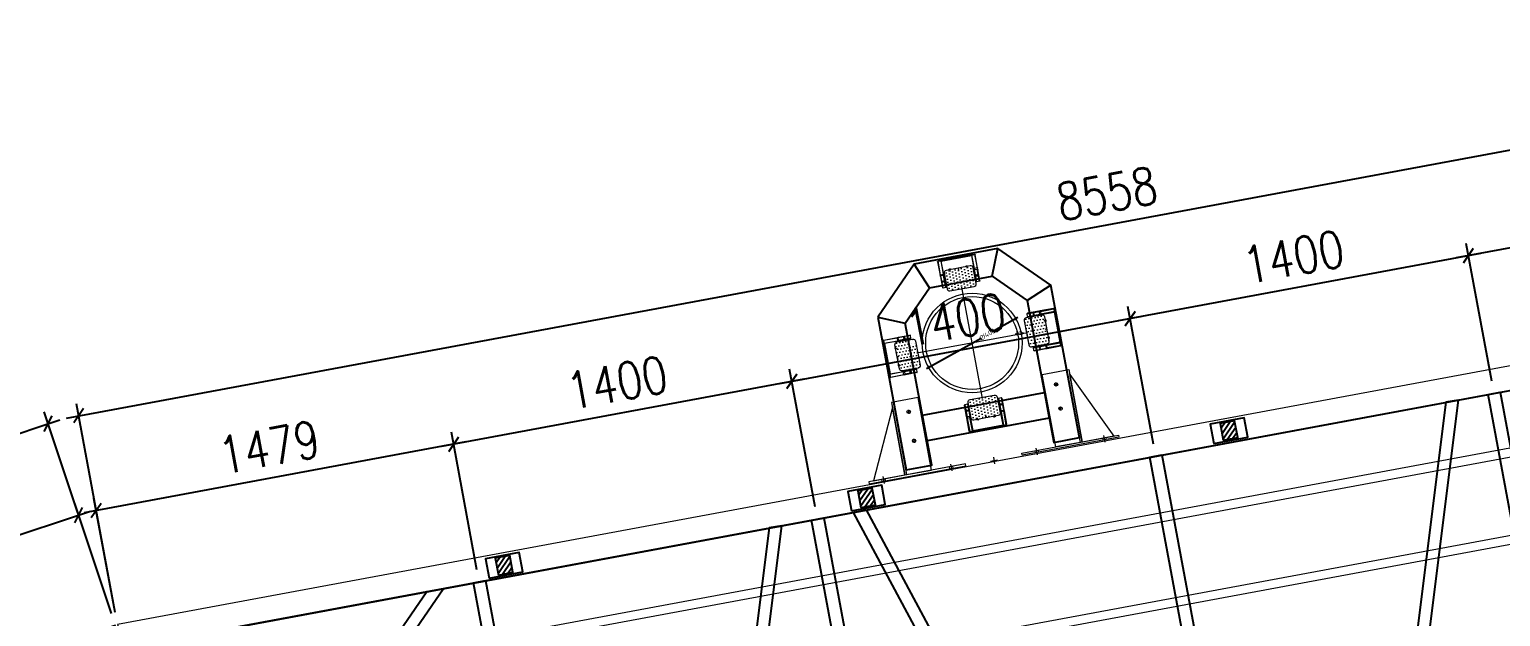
# Model space of a CAD drawing. Extents: x 8238 to 123366, y -35216 to 128109.
# Drawn here: x 43840 to 49826, y 101251 to 103642 of the extents above; entities that cross this region are included whole.
import ezdxf

# ---------------------------------------------------------------- set-up
doc = ezdxf.new("R2010")
doc.units = 0
doc.header["$LTSCALE"] = 1000
doc.header["$MEASUREMENT"] = 0
for name, pattern in [('CENTER', [2, 1.25, -0.25, 0.25, -0.25]), ('DASHED', [0.75, 0.5, -0.25]), ('HIDDEN', [0.375, 0.25, -0.125])]:
    doc.linetypes.add(name, pattern=pattern)
for name, color, linetype in [('主框型材', 4, 'Continuous'), ('标注', 9, 'Continuous'), ('栏杆基座', 214, 'Continuous'), ('栏杆柱', 6, 'Continuous'), ('铝横梁', 220, 'Continuous')]:
    doc.layers.add(name, color=color, linetype=linetype)
for name, color, linetype, lineweight in [('导框型材', 2, 'Continuous', 18), ('虚线', 8, 'Continuous', 0), ('轮子座', 7, 'Continuous', 9), ('铝主梁', 3, 'Continuous', 9), ('铝龙骨', 7, 'Continuous', 9)]:
    doc.layers.add(name, color=color, linetype=linetype, lineweight=lineweight)
doc.styles.add('HZTXT', font='txtw.shx', dxfattribs={"width": 0.8, "bigfont": 'hztxtw.shx'})
doc.styles.get("Standard").update_dxf_attribs({"font": 'gbenor.shx', "bigfont": 'gbcbig.shx'})
doc.dimstyles.new('DIM-10', dxfattribs={"dimscale": 10, "dimtxt": 2, "dimasz": 1, "dimexe": 1, "dimexo": 1, "dimgap": 0.5, "dimtad": 0, "dimdec": 1, "dimrnd": 0.0005, "dimzin": 9, "dimdsep": 46, "dimtxsty": 'Standard', "dimblk": 'ARCHTICK', "dimcen": 0, "dimdle": 1, "dimclrd": 252, "dimclre": 252, "dimclrt": 6, "dimazin": 2, "dimtfac": 1, "dimtdec": 1, "dimtix": 1, "dimtofl": 0, "dimtmove": 2, "dimatfit": 3, "dimldrblk": 'ARCHTICK', "dimfxl": 1, "dimarcsym": 2})
doc.dimstyles.new('DIM-50', dxfattribs={"dimscale": 50, "dimtxt": 3, "dimasz": 1, "dimexe": 1, "dimexo": 1, "dimgap": 1, "dimtad": 1, "dimdec": 1, "dimdsep": 46, "dimtxsty": 'HZTXT', "dimblk": 'OBLIQUE', "dimblk1": 'ARCHTICK', "dimblk2": 'OBLIQUE', "dimcen": 0, "dimdle": 1, "dimclrd": 9, "dimclre": 9, "dimclrt": 2, "dimadec": 1, "dimazin": 0, "dimtfac": 1, "dimtdec": 1, "dimtix": 1, "dimtmove": 2, "dimatfit": 3, "dimldrblk": 'OBLIQUE', "dimfxl": 15, "dimtolj": 1, "dimtzin": 0, "dimarcsym": 1})
pattern_1 = [(0, (1212.185, -561.11), (6.35, 12.7), [0, -12.7])]

# ---------------------------------------------------------------- blocks, each defined once
blk = doc.blocks.new('_Oblique')
at = {"color": 0, "linetype": 'ByBlock', "lineweight": -2}
blk.add_line((-0.5, -0.5), (0.5, 0.5), dxfattribs=at)
blk = doc.blocks.new('*D65')
at = {"layer": 'Defpoints', "color": 0, "transparency": 16777216}
for p in [(54683.7, 72099.8), (54683.7, 71529.9), (56083.7, 71529.9)]:
    blk.add_point(p, dxfattribs=at)
at = {"layer": '标注', "color": 9, "lineweight": -2, "transparency": 16777216}
for p, q in [((54683.7, 71579.9), (54683.7, 72149.8)), ((56083.7, 71579.9), (56083.7, 72149.8)), ((56133.7, 72099.8), (54633.7, 72099.8))]:
    blk.add_line(p, q, dxfattribs=at)
at = {"layer": '标注', "color": 9, "lineweight": -2, "transparency": 16777216, "xscale": 50, "yscale": 50, "zscale": 50, "rotation": 180}
blk.add_blockref('_Oblique', (54683.7, 72099.8), dxfattribs=at)
at = {"layer": '标注', "color": 9, "lineweight": -2, "transparency": 16777216, "xscale": 50, "yscale": 50, "zscale": 50}
blk.add_blockref('_Oblique', (56083.7, 72099.8), dxfattribs=at)
at = {"layer": '标注', "color": 2, "transparency": 16777216, "insert": (55383.7, 72224.8), "char_height": 150, "attachment_point": 5, "style": 'HZTXT'}
blk.add_mtext('\\A1;1400', dxfattribs=at)
blk = doc.blocks.new('_ArchTick')
at = {"color": 0, "linetype": 'ByBlock', "const_width": 0.4}
blk.add_lwpolyline([(-0.5, -0.5), (0.5, 0.5)], dxfattribs=at)
blk = doc.blocks.new('*D66')
at = {"layer": 'Defpoints', "color": 0, "transparency": 16777216}
for p in [(53283.7, 72099.8), (53283.7, 71529.9), (54683.7, 71529.9)]:
    blk.add_point(p, dxfattribs=at)
at = {"layer": '标注', "color": 9, "lineweight": -2, "transparency": 16777216}
for p, q in [((53283.7, 71579.9), (53283.7, 72149.8)), ((54683.7, 71579.9), (54683.7, 72149.8)), ((54733.7, 72099.8), (53233.7, 72099.8))]:
    blk.add_line(p, q, dxfattribs=at)
at = {"layer": '标注', "color": 9, "lineweight": -2, "transparency": 16777216, "xscale": 50, "yscale": 50, "zscale": 50, "rotation": 180}
blk.add_blockref('_Oblique', (53283.7, 72099.8), dxfattribs=at)
at = {"layer": '标注', "color": 9, "lineweight": -2, "transparency": 16777216, "xscale": 50, "yscale": 50, "zscale": 50}
blk.add_blockref('_Oblique', (54683.7, 72099.8), dxfattribs=at)
at = {"layer": '标注', "color": 2, "transparency": 16777216, "insert": (53983.7, 72224.8), "char_height": 150, "attachment_point": 5, "style": 'HZTXT'}
blk.add_mtext('\\A1;1400', dxfattribs=at)
blk = doc.blocks.new('*D67')
at = {"layer": 'Defpoints', "color": 0, "transparency": 16777216}
for p in [(57562.7, 72492.5), (49004.7, 71627.9), (57562.7, 71627.9)]:
    blk.add_point(p, dxfattribs=at)
at = {"layer": '标注', "color": 9, "lineweight": -2, "transparency": 16777216}
for p, q in [((49004.7, 71677.9), (49004.7, 72542.5)), ((57562.7, 71677.9), (57562.7, 72542.5)), ((48954.7, 72492.5), (57612.7, 72492.5))]:
    blk.add_line(p, q, dxfattribs=at)
at = {"layer": '标注', "color": 9, "lineweight": -2, "transparency": 16777216, "xscale": 50, "yscale": 50, "zscale": 50, "rotation": 180}
blk.add_blockref('_Oblique', (49004.7, 72492.5), dxfattribs=at)
at = {"layer": '标注', "color": 9, "lineweight": -2, "transparency": 16777216, "xscale": 50, "yscale": 50, "zscale": 50}
blk.add_blockref('_Oblique', (57562.7, 72492.5), dxfattribs=at)
at = {"layer": '标注', "color": 2, "transparency": 16777216, "insert": (53283.7, 72617.5), "char_height": 150, "attachment_point": 5, "style": 'HZTXT'}
blk.add_mtext('\\A1;8558', dxfattribs=at)
blk = doc.blocks.new('*D68')
at = {"layer": 'Defpoints', "color": 0, "transparency": 16777216}
for p in [(57562.7, 72099.8), (57562.7, 71627.9), (56083.7, 71529.9)]:
    blk.add_point(p, dxfattribs=at)
at = {"layer": '标注', "color": 9, "lineweight": -2, "transparency": 16777216}
for p, q in [((56083.7, 71579.9), (56083.7, 72149.8)), ((57562.7, 71677.9), (57562.7, 72149.8)), ((56033.7, 72099.8), (57612.7, 72099.8))]:
    blk.add_line(p, q, dxfattribs=at)
at = {"layer": '标注', "color": 9, "lineweight": -2, "transparency": 16777216, "xscale": 50, "yscale": 50, "zscale": 50, "rotation": 180}
blk.add_blockref('_Oblique', (56083.7, 72099.8), dxfattribs=at)
at = {"layer": '标注', "color": 9, "lineweight": -2, "transparency": 16777216, "xscale": 50, "yscale": 50, "zscale": 50}
blk.add_blockref('_Oblique', (57562.7, 72099.8), dxfattribs=at)
at = {"layer": '标注', "color": 2, "transparency": 16777216, "insert": (56823.2, 72224.8), "char_height": 150, "attachment_point": 5, "style": 'HZTXT'}
blk.add_mtext('\\A1;1479', dxfattribs=at)
blk = doc.blocks.new('*D70')
at = {"layer": 'Defpoints', "color": 0, "transparency": 16777216}
for p in [(50483.7, 72099.8), (50483.7, 71529.9), (51883.7, 71529.9)]:
    blk.add_point(p, dxfattribs=at)
at = {"layer": '标注', "color": 9, "lineweight": -2, "transparency": 16777216}
for p, q in [((50483.7, 71579.9), (50483.7, 72149.8)), ((51883.7, 71579.9), (51883.7, 72149.8)), ((51933.7, 72099.8), (50433.7, 72099.8))]:
    blk.add_line(p, q, dxfattribs=at)
at = {"layer": '标注', "color": 9, "lineweight": -2, "transparency": 16777216, "xscale": 50, "yscale": 50, "zscale": 50, "rotation": 180}
blk.add_blockref('_Oblique', (50483.7, 72099.8), dxfattribs=at)
at = {"layer": '标注', "color": 9, "lineweight": -2, "transparency": 16777216, "xscale": 50, "yscale": 50, "zscale": 50}
blk.add_blockref('_Oblique', (51883.7, 72099.8), dxfattribs=at)
at = {"layer": '标注', "color": 2, "transparency": 16777216, "insert": (51183.7, 72224.8), "char_height": 150, "attachment_point": 5, "style": 'HZTXT'}
blk.add_mtext('\\A1;1400', dxfattribs=at)
blk = doc.blocks.new('*D71')
at = {"layer": 'Defpoints', "color": 0, "transparency": 16777216}
for p in [(49004.7, 72099.8), (49004.7, 71627.9), (50483.7, 71529.9)]:
    blk.add_point(p, dxfattribs=at)
at = {"layer": '标注', "color": 9, "lineweight": -2, "transparency": 16777216}
for p, q in [((49004.7, 71677.9), (49004.7, 72149.8)), ((50483.7, 71579.9), (50483.7, 72149.8)), ((50533.7, 72099.8), (48954.7, 72099.8))]:
    blk.add_line(p, q, dxfattribs=at)
at = {"layer": '标注', "color": 9, "lineweight": -2, "transparency": 16777216, "xscale": 50, "yscale": 50, "zscale": 50, "rotation": 180}
blk.add_blockref('_Oblique', (49004.7, 72099.8), dxfattribs=at)
at = {"layer": '标注', "color": 9, "lineweight": -2, "transparency": 16777216, "xscale": 50, "yscale": 50, "zscale": 50}
blk.add_blockref('_Oblique', (50483.7, 72099.8), dxfattribs=at)
at = {"layer": '标注', "color": 2, "transparency": 16777216, "insert": (49744.2, 72224.8), "char_height": 150, "attachment_point": 5, "style": 'HZTXT'}
blk.add_mtext('\\A1;1479', dxfattribs=at)
blk = doc.blocks.new('*D72')
at = {"layer": 'Defpoints', "color": 0, "transparency": 16777216}
for p in [(53283.7, 72099.8), (51883.7, 71529.9), (53283.7, 71529.9)]:
    blk.add_point(p, dxfattribs=at)
at = {"layer": '标注', "color": 9, "lineweight": -2, "transparency": 16777216}
for p, q in [((51883.7, 71579.9), (51883.7, 72149.8)), ((53283.7, 71579.9), (53283.7, 72149.8)), ((51833.7, 72099.8), (53333.7, 72099.8))]:
    blk.add_line(p, q, dxfattribs=at)
at = {"layer": '标注', "color": 9, "lineweight": -2, "transparency": 16777216, "xscale": 50, "yscale": 50, "zscale": 50, "rotation": 180}
blk.add_blockref('_Oblique', (51883.7, 72099.8), dxfattribs=at)
at = {"layer": '标注', "color": 9, "lineweight": -2, "transparency": 16777216, "xscale": 50, "yscale": 50, "zscale": 50}
blk.add_blockref('_Oblique', (53283.7, 72099.8), dxfattribs=at)
at = {"layer": '标注', "color": 2, "transparency": 16777216, "insert": (52583.7, 72224.8), "char_height": 150, "attachment_point": 5, "style": 'HZTXT'}
blk.add_mtext('\\A1;1400', dxfattribs=at)
blk = doc.blocks.new('*U906')
h = blk.add_hatch()
h.set_pattern_fill('DOTS', color=256, scale=8)
h.set_pattern_definition(pattern_1)
h.paths.add_polyline_path([(64, 50, 0.4142135624), (54, 60), (-11, 60, 0.4142135624), (-21, 50), (-21, -50, 0.4142135624), (-11, -60), (54, -60, 0.4142135624), (64, -50)])
at = {"layer": '导框型材', "color": 0, "linetype": 'Continuous'}
for p, q in [((-64, 63.508929), (-64, 75.5)), ((-64, 75.5), (-63.389317, 75.5)), ((-64, -63.50893), (-64, 63.508929)), ((-7.891644, 75.5), (-63.389317, 75.5)), ((-63.389317, 75.5), (-63.389317, 64.5)), ((-63.389317, 64.5), (-7.891644, 64.5)), ((-62, 77.5), (-6.502327, 77.5)), ((-62, 62.5), (-62, -62.5)), ((-6.502327, 62.5), (-62, 62.5)), ((-2.965328, 75.5), (-7.891644, 75.5)), ((-7.891644, 75.5), (-7.891644, 64.5)), ((-7.891644, 64.5), (-2.965328, 64.5)), ((-6.502327, 77.5), (-1.08338, 77.5)), ((-1.08338, 62.5), (-6.502327, 62.5)), ((47.5, 75.5), (-2.965328, 75.5)), ((-2.965328, 64.5), (-2.965328, 75.5)), ((47.5, 64.5), (-2.965328, 64.5)), ((-1.08338, 77.5), (45.5, 77.5)), ((45.5, 62.5), (-1.08338, 62.5)), ((31, 62.498484), (31, 60)), ((47.5, 64.5), (47.5, 75.5)), ((-64, -63.78066), (-64, -63.500287)), ((-64, -75.5), (-64, -63.78066)), ((-64, -75.5), (-63.389317, -75.5)), ((-63.389317, -64.5), (-63.389317, -75.5)), ((-7.891644, -64.5), (-63.389317, -64.5)), ((-63.389317, -75.5), (-7.891644, -75.5)), ((-62, -62.5), (-6.502327, -62.5)), ((-6.502327, -77.5), (-62, -77.5)), ((-2.965328, -64.5), (-7.891644, -64.5)), ((-7.891644, -75.5), (-7.891644, -64.5)), ((-7.891644, -75.5), (-2.965328, -75.5)), ((-6.502327, -62.5), (-1.08338, -62.5)), ((-1.08338, -77.5), (-6.502327, -77.5)), ((47.5, -64.5), (-2.965328, -64.5)), ((-2.965328, -64.5), (-2.965328, -75.5)), ((47.5, -75.5), (-2.965328, -75.5)), ((-1.08338, -62.5), (45.5, -62.5)), ((45.5, -77.5), (-1.08338, -77.5)), ((31, -60), (31, -62.498484)), ((47.5, -75.5), (47.5, -64.5))]:
    blk.add_line(p, q, dxfattribs=at)
at = {"layer": '导框型材', "color": 1, "linetype": 'CENTER', "ltscale": 0.1}
for p, q in [((18.75, 70), (24.25, 70)), ((21.5, 67.25), (21.5, 72.75)), ((18.75, -70), (24.25, -70)), ((21.5, -72.75), (21.5, -67.25))]:
    blk.add_line(p, q, dxfattribs=at)
at = {"layer": '导框型材', "color": 1, "linetype": 'CENTER', "ltscale": 0.28}
for p, q in [((-18.5, 35), (-14.5, 35)), ((-16.5, 37), (-16.5, 33)), ((-18.5, -35), (-14.5, -35)), ((-16.5, -37), (-16.5, -33))]:
    blk.add_line(p, q, dxfattribs=at)
at = {"layer": '导框型材', "color": 1, "linetype": 'CENTER', "ltscale": 0.404352}
for p, q in [((-18.5, 0), (-14.5, 0)), ((-16.5, -2), (-16.5, 2))]:
    blk.add_line(p, q, dxfattribs=at)
at = {"layer": '导框型材', "color": 0}
blk.add_lwpolyline([(-11, 60), (54, 60, -0.4142135624), (64, 50), (64, -50, -0.4142135624), (54, -60), (-11, -60, -0.4142135624), (-21, -50), (-21, 50, -0.4142135624)], format="xyb", close=True, dxfattribs=at)
for centre in [(21.5, 70), (21.5, -70)]:
    blk.add_circle(centre, 2.5, dxfattribs=at)
at = {"layer": '导框型材', "color": 0, "linetype": 'Continuous', "extrusion": (0, 0, -1)}
for centre, start, end in [((62, 75.5), 0, 90), ((62, 64.5), 270, 0), ((62, -64.5), 0, 90), ((62, -75.5), 270, 0)]:
    blk.add_arc(centre, 2, start, end, dxfattribs=at)
at = {"layer": '导框型材', "color": 0, "linetype": 'Continuous'}
for centre, radius, start, end in [((45.5, 75.5), 2, 0, 90), ((45.5, 64.5), 2, 270, 0), ((-16.5, -35), 7, 130.0052008841, 229.9947991159), ((45.5, -64.5), 2, 0, 90), ((45.5, -75.5), 2, 270, 0)]:
    blk.add_arc(centre, radius, start, end, dxfattribs=at)
at = {"layer": '导框型材', "color": 0, "linetype": 'Continuous', "extrusion": (1.22461e-16, 0, -1)}
blk.add_arc((16.5, 35), 7, 310.0052008841, 49.9947991159, dxfattribs=at)
at = {"layer": '导框型材', "color": 0, "linetype": 'Continuous'}
for centre, major_axis, ratio, start_param, end_param in [((-62, 75.5), (0, 2), 0.694658, 0, 1.5707963268), ((-6.502327, 75.5), (0, -2), 0.694658, 3.1415926536, 4.7123889804), ((-6.502327, 64.5), (0, 2), 0.694658, 1.5707963268, 3.1415926536), ((-1.08338, 75.5), (0, -2), 0.940974, 3.1415926536, 4.7123889804), ((-1.08338, 64.5), (0, 2), 0.940974, 1.5707963268, 3.1415926536), ((-62, -75.5), (0, 2), 0.694658, 1.5707963268, 3.1415926536), ((-6.502327, -64.5), (0, 2), 0.694658, 0, 1.5707963268), ((-6.502327, -75.5), (0, 2), 0.694658, 1.5707963268, 3.1415926536), ((-1.08338, -64.5), (0, 2), 0.940974, 0, 1.5707963268), ((-1.08338, -75.5), (0, 2), 0.940974, 1.5707963268, 3.1415926536)]:
    blk.add_ellipse(centre, major_axis=major_axis, ratio=ratio, start_param=start_param, end_param=end_param, dxfattribs=at)
at = {"layer": '导框型材', "color": 0, "linetype": 'Continuous', "extrusion": (0, 0, -1)}
for centre, start_param, end_param in [((-62, 64.5), 0, 1.5707963268), ((-62, -64.5), 1.5707963268, 3.1415926536)]:
    blk.add_ellipse(centre, major_axis=(0, -2), ratio=0.694658, start_param=start_param, end_param=end_param, dxfattribs=at)
blk = doc.blocks.new('*U902')
at = {"layer": '轮子座', "color": 0, "linetype": 'ByBlock', "lineweight": -2, "transparency": 16777216}
blk.add_blockref('*U906', (0, 0), dxfattribs=at)
blk = doc.blocks.new('*U903')
h = blk.add_hatch()
h.set_pattern_fill('DOTS', color=256, scale=8)
h.set_pattern_definition(pattern_1)
h.paths.add_polyline_path([(64, 50, 0.4142135624), (54, 60), (-11, 60, 0.4142135624), (-21, 50), (-21, -50, 0.4142135624), (-11, -60), (54, -60, 0.4142135624), (64, -50)])
at = {"layer": '导框型材', "color": 0, "linetype": 'Continuous'}
for p, q in [((-64, 63.508929), (-64, 75.5)), ((-64, 75.5), (-63.389317, 75.5)), ((-64, -63.50893), (-64, 63.508929)), ((-7.891644, 75.5), (-63.389317, 75.5)), ((-63.389317, 75.5), (-63.389317, 64.5)), ((-63.389317, 64.5), (-7.891644, 64.5)), ((-62, 77.5), (-6.502327, 77.5)), ((-62, 62.5), (-62, -62.5)), ((-6.502327, 62.5), (-62, 62.5)), ((-2.965328, 75.5), (-7.891644, 75.5)), ((-7.891644, 75.5), (-7.891644, 64.5)), ((-7.891644, 64.5), (-2.965328, 64.5)), ((-6.502327, 77.5), (-1.08338, 77.5)), ((-1.08338, 62.5), (-6.502327, 62.5)), ((47.5, 75.5), (-2.965328, 75.5)), ((-2.965328, 64.5), (-2.965328, 75.5)), ((47.5, 64.5), (-2.965328, 64.5)), ((-1.08338, 77.5), (45.5, 77.5)), ((45.5, 62.5), (-1.08338, 62.5)), ((31, 62.498484), (31, 60)), ((47.5, 64.5), (47.5, 75.5)), ((-64, -63.78066), (-64, -63.500287)), ((-64, -75.5), (-64, -63.78066)), ((-64, -75.5), (-63.389317, -75.5)), ((-63.389317, -64.5), (-63.389317, -75.5)), ((-7.891644, -64.5), (-63.389317, -64.5)), ((-63.389317, -75.5), (-7.891644, -75.5)), ((-62, -62.5), (-6.502327, -62.5)), ((-6.502327, -77.5), (-62, -77.5)), ((-2.965328, -64.5), (-7.891644, -64.5)), ((-7.891644, -75.5), (-7.891644, -64.5)), ((-7.891644, -75.5), (-2.965328, -75.5)), ((-6.502327, -62.5), (-1.08338, -62.5)), ((-1.08338, -77.5), (-6.502327, -77.5)), ((47.5, -64.5), (-2.965328, -64.5)), ((-2.965328, -64.5), (-2.965328, -75.5)), ((47.5, -75.5), (-2.965328, -75.5)), ((-1.08338, -62.5), (45.5, -62.5)), ((45.5, -77.5), (-1.08338, -77.5)), ((31, -60), (31, -62.498484)), ((47.5, -75.5), (47.5, -64.5))]:
    blk.add_line(p, q, dxfattribs=at)
at = {"layer": '导框型材', "color": 1, "linetype": 'CENTER', "ltscale": 0.1}
for p, q in [((18.75, 70), (24.25, 70)), ((21.5, 67.25), (21.5, 72.75)), ((18.75, -70), (24.25, -70)), ((21.5, -72.75), (21.5, -67.25))]:
    blk.add_line(p, q, dxfattribs=at)
at = {"layer": '导框型材', "color": 1, "linetype": 'CENTER', "ltscale": 0.28}
for p, q in [((-18.5, 35), (-14.5, 35)), ((-16.5, 37), (-16.5, 33)), ((-18.5, -35), (-14.5, -35)), ((-16.5, -37), (-16.5, -33))]:
    blk.add_line(p, q, dxfattribs=at)
at = {"layer": '导框型材', "color": 1, "linetype": 'CENTER', "ltscale": 0.404352}
for p, q in [((-18.5, 0), (-14.5, 0)), ((-16.5, -2), (-16.5, 2))]:
    blk.add_line(p, q, dxfattribs=at)
at = {"layer": '导框型材', "color": 0}
blk.add_lwpolyline([(-11, 60), (54, 60, -0.4142135624), (64, 50), (64, -50, -0.4142135624), (54, -60), (-11, -60, -0.4142135624), (-21, -50), (-21, 50, -0.4142135624)], format="xyb", close=True, dxfattribs=at)
for centre in [(21.5, 70), (21.5, -70)]:
    blk.add_circle(centre, 2.5, dxfattribs=at)
at = {"layer": '导框型材', "color": 0, "linetype": 'Continuous', "extrusion": (0, 0, -1)}
for centre, start, end in [((62, 75.5), 0, 90), ((62, 64.5), 270, 0), ((62, -64.5), 0, 90), ((62, -75.5), 270, 0)]:
    blk.add_arc(centre, 2, start, end, dxfattribs=at)
at = {"layer": '导框型材', "color": 0, "linetype": 'Continuous'}
for centre, radius, start, end in [((45.5, 75.5), 2, 0, 90), ((45.5, 64.5), 2, 270, 0), ((-16.5, -35), 7, 130.0052008841, 229.9947991159), ((45.5, -64.5), 2, 0, 90), ((45.5, -75.5), 2, 270, 0)]:
    blk.add_arc(centre, radius, start, end, dxfattribs=at)
at = {"layer": '导框型材', "color": 0, "linetype": 'Continuous', "extrusion": (1.22461e-16, 0, -1)}
blk.add_arc((16.5, 35), 7, 310.0052008841, 49.9947991159, dxfattribs=at)
at = {"layer": '导框型材', "color": 0, "linetype": 'Continuous'}
for centre, major_axis, ratio, start_param, end_param in [((-62, 75.5), (0, 2), 0.694658, 0, 1.5707963268), ((-6.502327, 75.5), (0, -2), 0.694658, 3.1415926536, 4.7123889804), ((-6.502327, 64.5), (0, 2), 0.694658, 1.5707963268, 3.1415926536), ((-1.08338, 75.5), (0, -2), 0.940974, 3.1415926536, 4.7123889804), ((-1.08338, 64.5), (0, 2), 0.940974, 1.5707963268, 3.1415926536), ((-62, -75.5), (0, 2), 0.694658, 1.5707963268, 3.1415926536), ((-6.502327, -64.5), (0, 2), 0.694658, 0, 1.5707963268), ((-6.502327, -75.5), (0, 2), 0.694658, 1.5707963268, 3.1415926536), ((-1.08338, -64.5), (0, 2), 0.940974, 0, 1.5707963268), ((-1.08338, -75.5), (0, 2), 0.940974, 1.5707963268, 3.1415926536)]:
    blk.add_ellipse(centre, major_axis=major_axis, ratio=ratio, start_param=start_param, end_param=end_param, dxfattribs=at)
at = {"layer": '导框型材', "color": 0, "linetype": 'Continuous', "extrusion": (0, 0, -1)}
for centre, start_param, end_param in [((-62, 64.5), 0, 1.5707963268), ((-62, -64.5), 1.5707963268, 3.1415926536)]:
    blk.add_ellipse(centre, major_axis=(0, -2), ratio=0.694658, start_param=start_param, end_param=end_param, dxfattribs=at)
blk = doc.blocks.new('*U904')
at = {"layer": '轮子座', "color": 0, "linetype": 'ByBlock', "lineweight": -2, "transparency": 16777216}
blk.add_blockref('*U903', (0, 0), dxfattribs=at)
blk = doc.blocks.new('*U905')
h = blk.add_hatch()
h.set_pattern_fill('DOTS', color=256, scale=8)
h.set_pattern_definition(pattern_1)
h.paths.add_polyline_path([(64, 50, 0.4142135624), (54, 60), (-11, 60, 0.4142135624), (-21, 50), (-21, -50, 0.4142135624), (-11, -60), (54, -60, 0.4142135624), (64, -50)])
at = {"layer": '导框型材', "color": 0, "linetype": 'Continuous'}
for p, q in [((-64, 63.508929), (-64, 75.5)), ((-64, 75.5), (-63.389317, 75.5)), ((-64, -63.50893), (-64, 63.508929)), ((-7.891644, 75.5), (-63.389317, 75.5)), ((-63.389317, 75.5), (-63.389317, 64.5)), ((-63.389317, 64.5), (-7.891644, 64.5)), ((-62, 77.5), (-6.502327, 77.5)), ((-62, 62.5), (-62, -62.5)), ((-6.502327, 62.5), (-62, 62.5)), ((-2.965328, 75.5), (-7.891644, 75.5)), ((-7.891644, 75.5), (-7.891644, 64.5)), ((-7.891644, 64.5), (-2.965328, 64.5)), ((-6.502327, 77.5), (-1.08338, 77.5)), ((-1.08338, 62.5), (-6.502327, 62.5)), ((47.5, 75.5), (-2.965328, 75.5)), ((-2.965328, 64.5), (-2.965328, 75.5)), ((47.5, 64.5), (-2.965328, 64.5)), ((-1.08338, 77.5), (45.5, 77.5)), ((45.5, 62.5), (-1.08338, 62.5)), ((31, 62.498484), (31, 60)), ((47.5, 64.5), (47.5, 75.5)), ((-64, -63.78066), (-64, -63.500287)), ((-64, -75.5), (-64, -63.78066)), ((-64, -75.5), (-63.389317, -75.5)), ((-63.389317, -64.5), (-63.389317, -75.5)), ((-7.891644, -64.5), (-63.389317, -64.5)), ((-63.389317, -75.5), (-7.891644, -75.5)), ((-62, -62.5), (-6.502327, -62.5)), ((-6.502327, -77.5), (-62, -77.5)), ((-2.965328, -64.5), (-7.891644, -64.5)), ((-7.891644, -75.5), (-7.891644, -64.5)), ((-7.891644, -75.5), (-2.965328, -75.5)), ((-6.502327, -62.5), (-1.08338, -62.5)), ((-1.08338, -77.5), (-6.502327, -77.5)), ((47.5, -64.5), (-2.965328, -64.5)), ((-2.965328, -64.5), (-2.965328, -75.5)), ((47.5, -75.5), (-2.965328, -75.5)), ((-1.08338, -62.5), (45.5, -62.5)), ((45.5, -77.5), (-1.08338, -77.5)), ((31, -60), (31, -62.498484)), ((47.5, -75.5), (47.5, -64.5))]:
    blk.add_line(p, q, dxfattribs=at)
at = {"layer": '导框型材', "color": 1, "linetype": 'CENTER', "ltscale": 0.1}
for p, q in [((18.75, 70), (24.25, 70)), ((21.5, 67.25), (21.5, 72.75)), ((18.75, -70), (24.25, -70)), ((21.5, -72.75), (21.5, -67.25))]:
    blk.add_line(p, q, dxfattribs=at)
at = {"layer": '导框型材', "color": 1, "linetype": 'CENTER', "ltscale": 0.28}
for p, q in [((-18.5, 35), (-14.5, 35)), ((-16.5, 37), (-16.5, 33)), ((-18.5, -35), (-14.5, -35)), ((-16.5, -37), (-16.5, -33))]:
    blk.add_line(p, q, dxfattribs=at)
at = {"layer": '导框型材', "color": 1, "linetype": 'CENTER', "ltscale": 0.404352}
for p, q in [((-18.5, 0), (-14.5, 0)), ((-16.5, -2), (-16.5, 2))]:
    blk.add_line(p, q, dxfattribs=at)
at = {"layer": '导框型材', "color": 0}
blk.add_lwpolyline([(-11, 60), (54, 60, -0.4142135624), (64, 50), (64, -50, -0.4142135624), (54, -60), (-11, -60, -0.4142135624), (-21, -50), (-21, 50, -0.4142135624)], format="xyb", close=True, dxfattribs=at)
for centre in [(21.5, 70), (21.5, -70)]:
    blk.add_circle(centre, 2.5, dxfattribs=at)
at = {"layer": '导框型材', "color": 0, "linetype": 'Continuous', "extrusion": (0, 0, -1)}
for centre, start, end in [((62, 75.5), 0, 90), ((62, 64.5), 270, 0), ((62, -64.5), 0, 90), ((62, -75.5), 270, 0)]:
    blk.add_arc(centre, 2, start, end, dxfattribs=at)
at = {"layer": '导框型材', "color": 0, "linetype": 'Continuous'}
for centre, radius, start, end in [((45.5, 75.5), 2, 0, 90), ((45.5, 64.5), 2, 270, 0), ((-16.5, -35), 7, 130.0052008841, 229.9947991159), ((45.5, -64.5), 2, 0, 90), ((45.5, -75.5), 2, 270, 0)]:
    blk.add_arc(centre, radius, start, end, dxfattribs=at)
at = {"layer": '导框型材', "color": 0, "linetype": 'Continuous', "extrusion": (1.22461e-16, 0, -1)}
blk.add_arc((16.5, 35), 7, 310.0052008841, 49.9947991159, dxfattribs=at)
at = {"layer": '导框型材', "color": 0, "linetype": 'Continuous'}
for centre, major_axis, ratio, start_param, end_param in [((-62, 75.5), (0, 2), 0.694658, 0, 1.5707963268), ((-6.502327, 75.5), (0, -2), 0.694658, 3.1415926536, 4.7123889804), ((-6.502327, 64.5), (0, 2), 0.694658, 1.5707963268, 3.1415926536), ((-1.08338, 75.5), (0, -2), 0.940974, 3.1415926536, 4.7123889804), ((-1.08338, 64.5), (0, 2), 0.940974, 1.5707963268, 3.1415926536), ((-62, -75.5), (0, 2), 0.694658, 1.5707963268, 3.1415926536), ((-6.502327, -64.5), (0, 2), 0.694658, 0, 1.5707963268), ((-6.502327, -75.5), (0, 2), 0.694658, 1.5707963268, 3.1415926536), ((-1.08338, -64.5), (0, 2), 0.940974, 0, 1.5707963268), ((-1.08338, -75.5), (0, 2), 0.940974, 1.5707963268, 3.1415926536)]:
    blk.add_ellipse(centre, major_axis=major_axis, ratio=ratio, start_param=start_param, end_param=end_param, dxfattribs=at)
at = {"layer": '导框型材', "color": 0, "linetype": 'Continuous', "extrusion": (0, 0, -1)}
for centre, start_param, end_param in [((-62, 64.5), 0, 1.5707963268), ((-62, -64.5), 1.5707963268, 3.1415926536)]:
    blk.add_ellipse(centre, major_axis=(0, -2), ratio=0.694658, start_param=start_param, end_param=end_param, dxfattribs=at)
blk = doc.blocks.new('*U908')
at = {"layer": '轮子座', "color": 0, "linetype": 'ByBlock', "lineweight": -2, "transparency": 16777216}
blk.add_blockref('*U905', (0, 0), dxfattribs=at)
blk = doc.blocks.new('*U909')
h = blk.add_hatch()
h.set_pattern_fill('DOTS', color=256, scale=8)
h.set_pattern_definition(pattern_1)
h.paths.add_polyline_path([(64, 50, 0.4142135624), (54, 60), (-11, 60, 0.4142135624), (-21, 50), (-21, -50, 0.4142135624), (-11, -60), (54, -60, 0.4142135624), (64, -50)])
at = {"layer": '导框型材', "color": 0, "linetype": 'Continuous'}
for p, q in [((-64, 63.508929), (-64, 75.5)), ((-64, 75.5), (-63.389317, 75.5)), ((-64, -63.50893), (-64, 63.508929)), ((-7.891644, 75.5), (-63.389317, 75.5)), ((-63.389317, 75.5), (-63.389317, 64.5)), ((-63.389317, 64.5), (-7.891644, 64.5)), ((-62, 77.5), (-6.502327, 77.5)), ((-62, 62.5), (-62, -62.5)), ((-6.502327, 62.5), (-62, 62.5)), ((-2.965328, 75.5), (-7.891644, 75.5)), ((-7.891644, 75.5), (-7.891644, 64.5)), ((-7.891644, 64.5), (-2.965328, 64.5)), ((-6.502327, 77.5), (-1.08338, 77.5)), ((-1.08338, 62.5), (-6.502327, 62.5)), ((47.5, 75.5), (-2.965328, 75.5)), ((-2.965328, 64.5), (-2.965328, 75.5)), ((47.5, 64.5), (-2.965328, 64.5)), ((-1.08338, 77.5), (45.5, 77.5)), ((45.5, 62.5), (-1.08338, 62.5)), ((31, 62.498484), (31, 60)), ((47.5, 64.5), (47.5, 75.5)), ((-64, -63.78066), (-64, -63.500287)), ((-64, -75.5), (-64, -63.78066)), ((-64, -75.5), (-63.389317, -75.5)), ((-63.389317, -64.5), (-63.389317, -75.5)), ((-7.891644, -64.5), (-63.389317, -64.5)), ((-63.389317, -75.5), (-7.891644, -75.5)), ((-62, -62.5), (-6.502327, -62.5)), ((-6.502327, -77.5), (-62, -77.5)), ((-2.965328, -64.5), (-7.891644, -64.5)), ((-7.891644, -75.5), (-7.891644, -64.5)), ((-7.891644, -75.5), (-2.965328, -75.5)), ((-6.502327, -62.5), (-1.08338, -62.5)), ((-1.08338, -77.5), (-6.502327, -77.5)), ((47.5, -64.5), (-2.965328, -64.5)), ((-2.965328, -64.5), (-2.965328, -75.5)), ((47.5, -75.5), (-2.965328, -75.5)), ((-1.08338, -62.5), (45.5, -62.5)), ((45.5, -77.5), (-1.08338, -77.5)), ((31, -60), (31, -62.498484)), ((47.5, -75.5), (47.5, -64.5))]:
    blk.add_line(p, q, dxfattribs=at)
at = {"layer": '导框型材', "color": 1, "linetype": 'CENTER', "ltscale": 0.1}
for p, q in [((18.75, 70), (24.25, 70)), ((21.5, 67.25), (21.5, 72.75)), ((18.75, -70), (24.25, -70)), ((21.5, -72.75), (21.5, -67.25))]:
    blk.add_line(p, q, dxfattribs=at)
at = {"layer": '导框型材', "color": 1, "linetype": 'CENTER', "ltscale": 0.28}
for p, q in [((-18.5, 35), (-14.5, 35)), ((-16.5, 37), (-16.5, 33)), ((-18.5, -35), (-14.5, -35)), ((-16.5, -37), (-16.5, -33))]:
    blk.add_line(p, q, dxfattribs=at)
at = {"layer": '导框型材', "color": 1, "linetype": 'CENTER', "ltscale": 0.404352}
for p, q in [((-18.5, 0), (-14.5, 0)), ((-16.5, -2), (-16.5, 2))]:
    blk.add_line(p, q, dxfattribs=at)
at = {"layer": '导框型材', "color": 0}
blk.add_lwpolyline([(-11, 60), (54, 60, -0.4142135624), (64, 50), (64, -50, -0.4142135624), (54, -60), (-11, -60, -0.4142135624), (-21, -50), (-21, 50, -0.4142135624)], format="xyb", close=True, dxfattribs=at)
for centre in [(21.5, 70), (21.5, -70)]:
    blk.add_circle(centre, 2.5, dxfattribs=at)
at = {"layer": '导框型材', "color": 0, "linetype": 'Continuous', "extrusion": (0, 0, -1)}
for centre, start, end in [((62, 75.5), 0, 90), ((62, 64.5), 270, 0), ((62, -64.5), 0, 90), ((62, -75.5), 270, 0)]:
    blk.add_arc(centre, 2, start, end, dxfattribs=at)
at = {"layer": '导框型材', "color": 0, "linetype": 'Continuous'}
for centre, radius, start, end in [((45.5, 75.5), 2, 0, 90), ((45.5, 64.5), 2, 270, 0), ((-16.5, -35), 7, 130.0052008841, 229.9947991159), ((45.5, -64.5), 2, 0, 90), ((45.5, -75.5), 2, 270, 0)]:
    blk.add_arc(centre, radius, start, end, dxfattribs=at)
at = {"layer": '导框型材', "color": 0, "linetype": 'Continuous', "extrusion": (1.22461e-16, 0, -1)}
blk.add_arc((16.5, 35), 7, 310.0052008841, 49.9947991159, dxfattribs=at)
at = {"layer": '导框型材', "color": 0, "linetype": 'Continuous'}
for centre, major_axis, ratio, start_param, end_param in [((-62, 75.5), (0, 2), 0.694658, 0, 1.5707963268), ((-6.502327, 75.5), (0, -2), 0.694658, 3.1415926536, 4.7123889804), ((-6.502327, 64.5), (0, 2), 0.694658, 1.5707963268, 3.1415926536), ((-1.08338, 75.5), (0, -2), 0.940974, 3.1415926536, 4.7123889804), ((-1.08338, 64.5), (0, 2), 0.940974, 1.5707963268, 3.1415926536), ((-62, -75.5), (0, 2), 0.694658, 1.5707963268, 3.1415926536), ((-6.502327, -64.5), (0, 2), 0.694658, 0, 1.5707963268), ((-6.502327, -75.5), (0, 2), 0.694658, 1.5707963268, 3.1415926536), ((-1.08338, -64.5), (0, 2), 0.940974, 0, 1.5707963268), ((-1.08338, -75.5), (0, 2), 0.940974, 1.5707963268, 3.1415926536)]:
    blk.add_ellipse(centre, major_axis=major_axis, ratio=ratio, start_param=start_param, end_param=end_param, dxfattribs=at)
at = {"layer": '导框型材', "color": 0, "linetype": 'Continuous', "extrusion": (0, 0, -1)}
for centre, start_param, end_param in [((-62, 64.5), 0, 1.5707963268), ((-62, -64.5), 1.5707963268, 3.1415926536)]:
    blk.add_ellipse(centre, major_axis=(0, -2), ratio=0.694658, start_param=start_param, end_param=end_param, dxfattribs=at)
blk = doc.blocks.new('*U907')
at = {"layer": '轮子座', "color": 0, "linetype": 'ByBlock', "lineweight": -2, "transparency": 16777216}
blk.add_blockref('*U909', (0, 0), dxfattribs=at)
blk = doc.blocks.new('外抱桩器')
for radius in [203, 189]:
    blk.add_circle((0, 486.5), radius)
at = {"layer": '主框型材'}
for points in [[(-358.5, 660.4), (-358.5, 27.9), (-252.5, 27.9), (-252.5, 615.9), (-129.4, 739), (129.4, 739), (252.5, 615.9), (252.5, 27.9), (358.5, 27.9), (358.5, 659.8), (173.3, 845), (-173.3, 845), (-358.5, 659.8)], [(-129.4, 739), (-173.3, 845)], [(129.4, 739), (173.3, 845)], [(-358.5, 659.8), (-252.5, 615.9)], [(358.5, 659.8), (252.5, 615.9)]]:
    blk.add_lwpolyline(points, dxfattribs=at)
blk.add_lwpolyline([(-252.5, 128), (-252.5, 234), (252.5, 234), (252.5, 128)], close=True, dxfattribs=at)
at = {"layer": '导框型材', "color": 1, "linetype": 'CENTER', "ltscale": 5}
for p, q in [((0, 256.1), (0, 717)), ((229.5, 486.5), (-229.5, 486.5))]:
    blk.add_line(p, q, dxfattribs=at)
at = {"layer": '导框型材', "color": 2, "linetype": 'HIDDEN', "ltscale": 100}
for p, q in [((-359, 8), (-359, 308)), ((359, 8), (359, 308))]:
    blk.add_line(p, q, dxfattribs=at)
at = {"layer": '导框型材', "color": 1, "linetype": 'CENTER', "ltscale": 0.28}
for p, q in [((-312.7, 258), (-297.3, 258)), ((-305, 250.3), (-305, 265.7)), ((312.7, 258), (297.3, 258)), ((305, 250.3), (305, 265.7)), ((-312.7, 138), (-297.3, 138)), ((-305, 130.3), (-305, 145.7)), ((312.7, 158), (297.3, 158)), ((305, 150.3), (305, 165.7))]:
    blk.add_line(p, q, dxfattribs=at)
at = {"layer": '导框型材', "color": 2, "linetype": 'DASHED', "ltscale": 2}
for p, q in [((-517, 0), (-117, 0)), ((517, 0), (117, 0))]:
    blk.add_line(p, q, dxfattribs=at)
at = {"layer": '导框型材', "color": 1, "linetype": 'CENTER', "ltscale": 0.36}
for p, q in [((-464, 8), (-464, 0)), ((-457, 18.1), (-457, -9.9)), ((-450, 8), (-450, 0)), ((-184, 8), (-184, 0)), ((-177, 18.1), (-177, -9.9)), ((-170, 8), (-170, 0)), ((-14, 0), (14, 0)), ((0, 14), (0, -14)), ((170, 8), (170, 0)), ((177, 18.1), (177, -9.9)), ((184, 8), (184, 0)), ((450, 8), (450, 0)), ((457, 18.1), (457, -9.9)), ((464, 8), (464, 0))]:
    blk.add_line(p, q, dxfattribs=at)
at = {"layer": '导框型材', "color": 2}
for points in [[(-257, 8), (-257, 308), (-367, 308), (-367, 8)], [(257, 8), (257, 308), (367, 308), (367, 8)], [(-517, 0), (-117, 0), (-117, 8), (-517, 8)], [(517, 0), (117, 0), (117, 8), (517, 8)]]:
    blk.add_lwpolyline(points, close=True, dxfattribs=at)
for points in [[(-497, 8), (-367, 8), (-367, 288), (-497, 8)], [(497, 8), (367, 8), (367, 288), (497, 8)]]:
    blk.add_lwpolyline(points, dxfattribs=at)
for centre in [(-305, 258), (305, 258), (-305, 138), (305, 158)]:
    blk.add_circle(centre, 7, dxfattribs=at)
at = {"layer": '轮子座', "color": 7, "xscale": -1, "rotation": 90}
blk.add_blockref('*U908', (0, 775.5), dxfattribs=at)
at = {"layer": '轮子座', "color": 7}
blk.add_blockref('*U902', (-289, 486.5), dxfattribs=at)
at = {"layer": '轮子座', "color": 7, "xscale": -1}
blk.add_blockref('*U904', (289, 486.5), dxfattribs=at)
at = {"layer": '轮子座', "color": 7, "rotation": 90}
blk.add_blockref('*U907', (0, 197.5), dxfattribs=at)
blk = doc.blocks.new('*D914')
at = {"color": 252, "lineweight": -2, "transparency": 16777216}
for p, q in [((47861.2, 102402), (47851.4, 102400.1)), ((47859.8, 102409.7), (47859.4, 102411.8)), ((47873.5, 102412.3), (47873.1, 102414.4)), ((47875, 102404.5), (47884.8, 102406.4))]:
    blk.add_line(p, q, dxfattribs=at)
at = {"layer": 'Defpoints', "color": 0, "transparency": 16777216}
for p in [(47861.6, 102399.9, 29521), (47875, 102404.5), (47875.3, 102402.4, 29521)]:
    blk.add_point(p, dxfattribs=at)
at = {"color": 252, "lineweight": -2, "transparency": 16777216, "xscale": 10, "yscale": 10, "zscale": 10}
for p, rotation in [((47861.2, 102402), 10.54134207271782), ((47875, 102404.5), 190.5413420727178)]:
    blk.add_blockref('_ArchTick', p, dxfattribs=dict(at, rotation=rotation))
at = {"color": 6, "transparency": 16777216, "insert": (47868.1, 102403.2), "char_height": 20, "attachment_point": 5, "rotation": 10.54134}
blk.add_mtext('14', dxfattribs=at)
blk = doc.blocks.new('*D915')
at = {"color": 252, "lineweight": -2, "transparency": 16777216}
for p, q in [((47861.9, 102468.8), (47762.4, 102413.4)), ((47489.6, 102261.8), (47712.1, 102385.5))]:
    blk.add_line(p, q, dxfattribs=at)
at = {"layer": 'Defpoints', "color": 0, "transparency": 16777216}
for p in [(47853.2, 102463.9, 29521), (47498.4, 102266.6, 29521)]:
    blk.add_point(p, dxfattribs=at)
at = {"color": 252, "lineweight": -2, "transparency": 16777216, "xscale": 10, "yscale": 10, "zscale": 10}
for p, rotation in [((47853.2, 102463.9), 29.07364180545974), ((47498.4, 102266.6), 209.0736418054597)]:
    blk.add_blockref('_ArchTick', p, dxfattribs=dict(at, rotation=rotation))
at = {"color": 6, "transparency": 16777216, "insert": (47737.3, 102399.5), "char_height": 20, "attachment_point": 5, "rotation": 29.07364}
blk.add_mtext('∅406', dxfattribs=at)
blk = doc.blocks.new('M31')
h = blk.add_hatch()
h.set_pattern_fill('ANSI31', color=256, scale=10)
h.set_pattern_definition([(45, (1266.36, 3400), (-11.2253202, 11.2253202), [])])
h.paths.add_polyline_path([(50565.9, 71542.9), (50625.9, 71542.9), (50625.9, 71612.9), (50565.9, 71612.9)])
h = blk.add_hatch()
h.set_pattern_fill('ANSI31', color=256, scale=10)
h.set_pattern_definition([(45, (2766.36, 3400), (-11.2253202, 11.2253202), [])])
h.paths.add_polyline_path([(52065.9, 71542.9), (52125.9, 71542.9), (52125.9, 71612.9), (52065.9, 71612.9)])
h = blk.add_hatch()
h.set_pattern_fill('ANSI31', color=256, scale=10)
h.set_pattern_definition([(45, (4266.36, 3400), (-11.2253202, 11.2253202), [])])
h.paths.add_polyline_path([(53565.9, 71542.9), (53625.9, 71542.9), (53625.9, 71612.9), (53565.9, 71612.9)])
at = {"layer": '栏杆基座'}
for points in [[(50525.9, 71537.9), (50665.9, 71537.9), (50665.9, 71617.9), (50525.9, 71617.9)], [(52025.9, 71537.9), (52165.9, 71537.9), (52165.9, 71617.9), (52025.9, 71617.9)], [(53525.9, 71537.9), (53665.9, 71537.9), (53665.9, 71617.9), (53525.9, 71617.9)]]:
    blk.add_lwpolyline(points, close=True, dxfattribs=at)
at = {"layer": '栏杆柱'}
for points in [[(50565.9, 71542.9), (50625.9, 71542.9), (50625.9, 71612.9), (50565.9, 71612.9)], [(52065.9, 71542.9), (52125.9, 71542.9), (52125.9, 71612.9), (52065.9, 71612.9)], [(53565.9, 71542.9), (53625.9, 71542.9), (53625.9, 71612.9), (53565.9, 71612.9)]]:
    blk.add_lwpolyline(points, close=True, dxfattribs=at)
at = {"layer": '虚线', "color": 1, "linetype": 'HIDDEN', "ltscale": 300}
blk.add_line((57555.42, 71529.9), (49011.45, 71529.9), dxfattribs=at)
blk.add_line((57555.42, 71529.9), (49011.45, 71529.9), dxfattribs=at)
at = {"layer": '铝主梁', "color": 3}
blk.add_lwpolyline([(49004.67, 71627.9), (49012.14, 71527.9), (57555.27, 71527.9), (57562.71, 71627.9), (49004.7, 71627.9)], dxfattribs=at)
at = {"layer": '铝横梁', "color": 243}
for points in [[(49183.8, 70446.85), (50266.83, 71529.89), (50336.28, 71528.63), (49189.75, 70382.08)], [(50509.7, 71529.9), (50509.7, 68225.9), (50459.7, 68225.9), (50459.7, 71529.9)], [(51684.32, 71529.9), (50632.69, 68225.9), (50684.96, 68225.29), (51736.59, 71529.29)], [(51909.7, 71529.9), (51909.7, 68225.9), (51859.7, 68225.9), (51859.7, 71529.9)], [(52085.09, 71529.9), (53136.72, 68225.9), (53084.45, 68225.29), (52032.82, 71529.29)], [(53309.69, 71529.9), (53309.69, 68225.9), (53259.69, 68225.9), (53259.69, 71529.9)], [(54484.31, 71529.9), (53432.68, 68225.9), (53484.95, 68225.29), (54536.58, 71529.29)], [(54709.69, 71529.9), (54709.69, 68225.9), (54659.69, 68225.9), (54659.69, 71529.9)]]:
    blk.add_lwpolyline(points, close=True, dxfattribs=at)
at = {"layer": '铝龙骨', "color": 0}
for points in [[(57534.71, 71262.9), (57534.71, 71297.9), (49036.71, 71297.9), (49036.71, 71262.9)], [(57504.71, 70912.9), (57504.71, 70947.9), (49061.71, 70947.9), (49061.71, 70912.9)]]:
    blk.add_lwpolyline(points, close=True, dxfattribs=at)
at = {"layer": '标注'}
for base, p1, p2, picture, middle in [((57562.71, 72492.49), (49004.7, 71627.9), (57562.71, 71627.9), '*D67', (53283.7, 72617.49)), ((49004.7, 72099.8), (50483.7, 71529.9), (49004.7, 71627.9), '*D71', (49744.2, 72224.8)), ((50483.7, 72099.8), (51883.7, 71529.9), (50483.7, 71529.9), '*D70', (51183.7, 72224.8)), ((53283.69, 72099.8), (54683.69, 71529.9), (53283.69, 71529.9), '*D66', (53983.69, 72224.8)), ((54683.69, 72099.8), (56083.69, 71529.9), (54683.69, 71529.9), '*D65', (55383.69, 72224.8)), ((57562.71, 72099.8), (56083.69, 71529.9), (57562.71, 71627.9), '*D68', (56823.2, 72224.8))]:
    dim = blk.add_linear_dim(base=base, p1=p1, p2=p2, angle=180, dimstyle='DIM-50', dxfattribs=at)
    dim.commit()
    dim.dimension.update_dxf_attribs({"geometry": picture, "text_midpoint": middle})
dim = blk.add_linear_dim(base=(53283.7, 72099.8), p1=(51883.7, 71529.9), p2=(53283.7, 71529.9), dimstyle='DIM-50', dxfattribs=at)
dim.commit()
dim.dimension.update_dxf_attribs({"geometry": '*D72', "text_midpoint": (52583.7, 72224.8)})

msp = doc.modelspace()

# ---------------------------------------------------------------- block references
for p, rotation in [((9111.63, 21840.06, 29521), 10.53223526376199), ((12194.28, 15075.07, 29521), 18.4103530422618)]:
    msp.add_blockref('M31', p, dxfattribs=dict(rotation=rotation))
at = {"layer": '导框型材', "rotation": 10.54134207269719}
msp.add_blockref('外抱桩器', (47764.78, 101886.98, 29521), dxfattribs=at)

# ---------------------------------------------------------------- dimensions: what is measured, and where the dimension line sits
dim = msp.add_diameter_dim_2p(p1=(47498.35, 102266.64, 29521), p2=(47853.2, 102463.93, 29521), dimstyle='DIM-10')
dim.commit()
dim.dimension.update_dxf_attribs({"geometry": '*D915', "text_midpoint": (47737.26, 102399.47), "dimtype": 163})
dim = msp.add_aligned_dim(p1=(47861.59, 102399.86, 29521), p2=(47875.35, 102402.42, 29521), distance=2.14, dimstyle='DIM-10')
dim.commit()
dim.dimension.update_dxf_attribs({"geometry": '*D914', "text_midpoint": (47868.08, 102403.24)})

doc.saveas('drawing.dxf')
